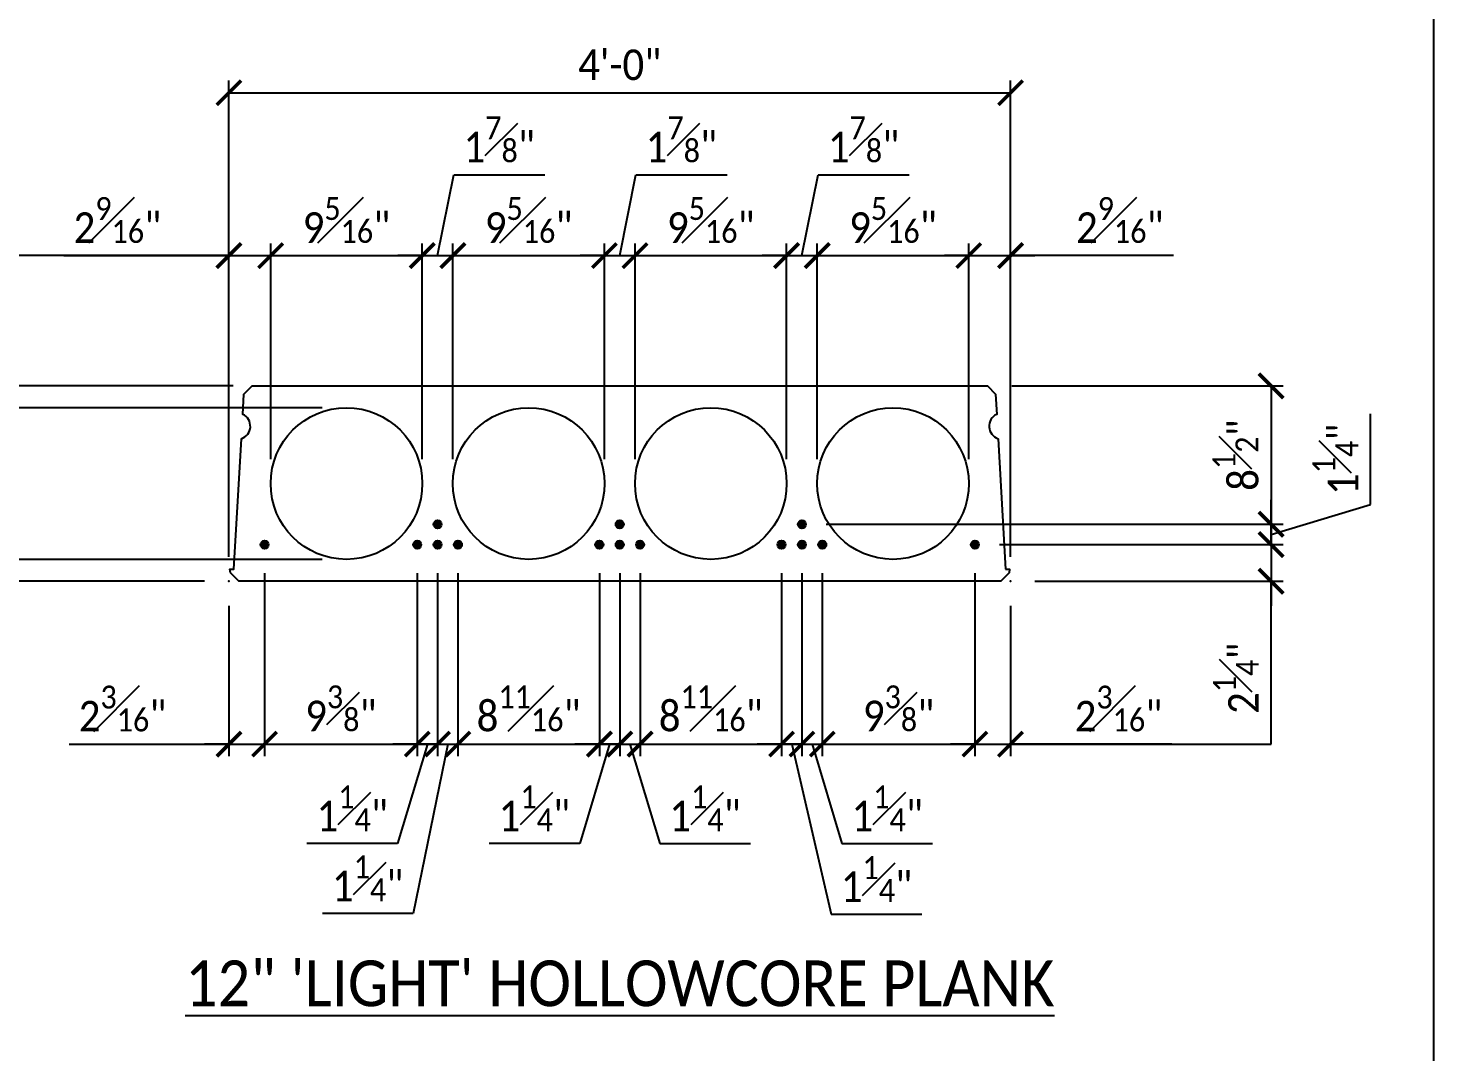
# Model space of a CAD drawing. Header units: inches. Extents: x -4800 to 29350, y 0 to 14051.
# Drawn here: x -3072.3 to -2985.9, y 3143 to 3205.9 of the extents above; entities that cross this region are included whole.
import ezdxf

# ---------------------------------------------------------------- set-up
doc = ezdxf.new("R2010")
doc.units = ezdxf.units.IN
doc.header["$LTSCALE"] = 0.5
doc.header["$MEASUREMENT"] = 0
for name, color, linetype in [('PC PLK - 12L in CONT.', 151, 'Continuous'), ('PC PLK - DIMENSION', 220, 'Continuous'), ('PC PLK - TAG', 3, 'Continuous')]:
    doc.layers.add(name, color=color, linetype=linetype)
doc.layers.add('PC PLK - STRAND', color=7, linetype='Continuous', plot=False)
doc.layers.add('SHT - NO PLOT LINE 2', color=110, linetype='Continuous', plot=False)
doc.layers.get('0').freeze()
doc.styles.add('CMC-NARROW', font='calibril.ttf', dxfattribs={"width": 0.9})
doc.dimstyles.new('CMC-NARROW', dxfattribs={"dimscale": 96, "dimtxt": 0.078125, "dimasz": 0.0625, "dimexe": 0.03125, "dimexo": 0.0625, "dimgap": 0.03125, "dimtad": 1, "dimdec": 4, "dimzin": 3, "dimdsep": 46, "dimlunit": 4, "dimtxsty": 'CMC-NARROW', "dimblk": 'ARCHTICK', "dimcen": 0, "dimclrd": 256, "dimclre": 256, "dimclrt": 256, "dimazin": 1, "dimtfac": 0.75, "dimtdec": 4, "dimtofl": 0, "dimtmove": 1, "dimatfit": 0, "dimfxl": 1, "dimtfillclr": 256, "dimfrac": 1, "dimtzin": 0, "dimlwd": -1, "dimlwe": -1, "dimarcsym": 0})

# ---------------------------------------------------------------- blocks, each defined once
blk = doc.blocks.new('CMC - 12in HOLLOWCORE LIGHT PLAN USE')
at = {"layer": 'PC PLK - STRAND'}
h = blk.add_hatch(color=256, dxfattribs=at)
h.dxf.hatch_style = 1
h.paths.add_polyline_path([(-11.438, 3.5, 1), (-10.938, 3.5, 1)])
h = blk.add_hatch(color=256, dxfattribs=at)
h.dxf.hatch_style = 1
h.paths.add_polyline_path([(-0.25, 3.5, 1), (0.25, 3.5, 1)])
h = blk.add_hatch(color=256, dxfattribs=at)
h.dxf.hatch_style = 1
h.paths.add_polyline_path([(10.937, 3.5, 1), (11.437, 3.5, 1)])
h = blk.add_hatch(color=256, dxfattribs=at)
h.dxf.hatch_style = 1
h.paths.add_polyline_path([(-22.063, 2.25, 1), (-21.563, 2.25, 1)])
h = blk.add_hatch(color=256, dxfattribs=at)
h.dxf.hatch_style = 1
h.paths.add_polyline_path([(-12.688, 2.25, 1), (-12.188, 2.25, 1)])
h = blk.add_hatch(color=256, dxfattribs=at)
h.dxf.hatch_style = 1
h.paths.add_polyline_path([(-11.438, 2.25, 1), (-10.938, 2.25, 1)])
h = blk.add_hatch(color=256, dxfattribs=at)
h.dxf.hatch_style = 1
h.paths.add_polyline_path([(-10.188, 2.25, 1), (-9.688, 2.25, 1)])
h = blk.add_hatch(color=256, dxfattribs=at)
h.dxf.hatch_style = 1
h.paths.add_polyline_path([(-1.5, 2.25, 1), (-1, 2.25, 1)])
h = blk.add_hatch(color=256, dxfattribs=at)
h.dxf.hatch_style = 1
h.paths.add_polyline_path([(-0.25, 2.25, 1), (0.25, 2.25, 1)])
h = blk.add_hatch(color=256, dxfattribs=at)
h.dxf.hatch_style = 1
h.paths.add_polyline_path([(1, 2.25, 1), (1.5, 2.25, 1)])
h = blk.add_hatch(color=256, dxfattribs=at)
h.dxf.hatch_style = 1
h.paths.add_polyline_path([(9.687, 2.25, 1), (10.187, 2.25, 1)])
h = blk.add_hatch(color=256, dxfattribs=at)
h.dxf.hatch_style = 1
h.paths.add_polyline_path([(10.937, 2.25, 1), (11.437, 2.25, 1)])
h = blk.add_hatch(color=256, dxfattribs=at)
h.dxf.hatch_style = 1
h.paths.add_polyline_path([(12.187, 2.25, 1), (12.687, 2.25, 1)])
h = blk.add_hatch(color=256, dxfattribs=at)
h.dxf.hatch_style = 1
h.paths.add_polyline_path([(21.562, 2.25, 1), (22.062, 2.25, 1)])
at = {"layer": 'PC PLK - 12L in CONT.'}
blk.add_lwpolyline([(23.701, 0.748), (23.938, 0.748), (23.91, 0.512), (23.398, 0), (-23.398, 0), (-23.91, 0.512), (-23.938, 0.748), (-23.701, 0.748), (-23.236, 8.756, 0.678962), (-23.149, 10.25), (-23.076, 11.5), (-22.576, 12), (22.576, 12), (23.076, 11.5), (23.149, 10.25, 0.678962), (23.236, 8.756)], format="xyb", close=True, dxfattribs=at)
for centre in [(-16.781, 6), (-5.594, 6), (5.594, 6), (16.781, 6)]:
    blk.add_circle(centre, 4.656, dxfattribs=at)
for p in [(-24, 0), (24, 0)]:
    blk.add_point(p, dxfattribs=at)
at = {"layer": 'PC PLK - STRAND'}
for centre in [(-11.188, 3.5), (0, 3.5), (11.187, 3.5), (-21.813, 2.25), (-12.438, 2.25), (-11.188, 2.25), (-9.938, 2.25), (-1.25, 2.25), (0, 2.25), (1.25, 2.25), (9.937, 2.25), (11.187, 2.25), (12.437, 2.25), (21.812, 2.25)]:
    blk.add_circle(centre, 0.25, dxfattribs=at)
blk = doc.blocks.new('_ArchTick')
at = {"color": 0, "linetype": 'ByBlock', "const_width": 0.15}
blk.add_lwpolyline([(-0.5, -0.5), (0.5, 0.5)], dxfattribs=at)
blk = doc.blocks.new('*D114')
at = {"layer": 'Defpoints', "color": 0, "transparency": 16777216}
for p in [(-3011.942, 3201.926), (-3011.942, 3175.926), (-3059.942, 3171.926)]:
    blk.add_point(p, dxfattribs=at)
at = {"layer": 'PC PLK - DIMENSION', "transparency": 16777216}
for p, q in [((-3059.942, 3173.426), (-3059.942, 3202.676)), ((-3011.942, 3177.426), (-3011.942, 3202.676)), ((-3059.942, 3201.926), (-3011.942, 3201.926))]:
    blk.add_line(p, q, dxfattribs=at)
at = {"layer": 'PC PLK - DIMENSION', "transparency": 16777216, "xscale": 1.5, "yscale": 1.5, "zscale": 1.5, "rotation": 180}
blk.add_blockref('_ArchTick', (-3059.942, 3201.926), dxfattribs=at)
at = {"layer": 'PC PLK - DIMENSION', "transparency": 16777216, "xscale": 1.5, "yscale": 1.5, "zscale": 1.5}
blk.add_blockref('_ArchTick', (-3011.942, 3201.926), dxfattribs=at)
at = {"layer": 'PC PLK - DIMENSION', "transparency": 16777216, "insert": (-3035.942, 3203.634), "char_height": 1.875, "attachment_point": 5, "style": 'CMC-NARROW'}
blk.add_mtext('4\'-0"', dxfattribs=at)
blk = doc.blocks.new('*D115')
at = {"layer": 'Defpoints', "color": 0, "transparency": 16777216}
for p in [(-3057.38, 3191.926), (-3057.38, 3177.926), (-3059.942, 3171.926)]:
    blk.add_point(p, dxfattribs=at)
at = {"layer": 'PC PLK - DIMENSION', "transparency": 16777216}
for p, q in [((-3059.942, 3173.426), (-3059.942, 3192.676)), ((-3057.38, 3179.426), (-3057.38, 3192.676)), ((-3070.091, 3191.926), (-3059.942, 3191.926)), ((-3059.942, 3191.926), (-3061.442, 3191.926)), ((-3059.942, 3191.926), (-3057.38, 3191.926)), ((-3057.38, 3191.926), (-3055.88, 3191.926))]:
    blk.add_line(p, q, dxfattribs=at)
at = {"layer": 'PC PLK - DIMENSION', "transparency": 16777216, "xscale": 1.5, "yscale": 1.5, "zscale": 1.5}
blk.add_blockref('_ArchTick', (-3059.942, 3191.926), dxfattribs=at)
at = {"layer": 'PC PLK - DIMENSION', "transparency": 16777216, "xscale": 1.5, "yscale": 1.5, "zscale": 1.5, "rotation": 180}
blk.add_blockref('_ArchTick', (-3057.38, 3191.926), dxfattribs=at)
at = {"layer": 'PC PLK - DIMENSION', "transparency": 16777216, "insert": (-3066.791, 3194.112), "char_height": 1.875, "attachment_point": 5, "style": 'CMC-NARROW'}
blk.add_mtext('2{\\H0.75x;\\S9#16;}"', dxfattribs=at)
blk = doc.blocks.new('*D116')
at = {"layer": 'Defpoints', "color": 0, "transparency": 16777216}
for p in [(-3075.942, 3173.27), (-3052.724, 3173.27), (-3059.942, 3171.926)]:
    blk.add_point(p, dxfattribs=at)
at = {"layer": 'PC PLK - DIMENSION', "transparency": 16777216}
for p, q in [((-3075.942, 3173.27), (-3075.942, 3174.77)), ((-3054.224, 3173.27), (-3076.692, 3173.27)), ((-3075.942, 3171.926), (-3075.942, 3173.27)), ((-3061.442, 3171.926), (-3076.692, 3171.926)), ((-3075.942, 3171.926), (-3075.942, 3170.426)), ((-3075.942, 3163.184), (-3075.942, 3171.926))]:
    blk.add_line(p, q, dxfattribs=at)
at = {"layer": 'PC PLK - DIMENSION', "transparency": 16777216, "xscale": 1.5, "yscale": 1.5, "zscale": 1.5}
for p, rotation in [((-3075.942, 3173.27), 270), ((-3075.942, 3171.926), 90)]:
    blk.add_blockref('_ArchTick', p, dxfattribs=dict(at, rotation=rotation))
at = {"layer": 'PC PLK - DIMENSION', "transparency": 16777216, "insert": (-3078.129, 3165.961), "char_height": 1.875, "attachment_point": 5, "rotation": 90, "style": 'CMC-NARROW'}
blk.add_mtext('1{\\H0.75x;\\S3#8;}"', dxfattribs=at)
blk = doc.blocks.new('*D117')
at = {"layer": 'Defpoints', "color": 0, "transparency": 16777216}
for p in [(-3075.942, 3182.583), (-3052.724, 3182.583), (-3052.724, 3173.27)]:
    blk.add_point(p, dxfattribs=at)
at = {"layer": 'PC PLK - DIMENSION', "transparency": 16777216}
for p, q in [((-3054.224, 3182.583), (-3076.692, 3182.583)), ((-3075.942, 3173.27), (-3075.942, 3182.583)), ((-3054.224, 3173.27), (-3076.692, 3173.27))]:
    blk.add_line(p, q, dxfattribs=at)
at = {"layer": 'PC PLK - DIMENSION', "transparency": 16777216, "xscale": 1.5, "yscale": 1.5, "zscale": 1.5}
for p, rotation in [((-3075.942, 3182.583), 90), ((-3075.942, 3173.27), 270)]:
    blk.add_blockref('_ArchTick', p, dxfattribs=dict(at, rotation=rotation))
at = {"layer": 'PC PLK - DIMENSION', "transparency": 16777216, "insert": (-3078.131, 3177.926), "char_height": 1.875, "attachment_point": 5, "rotation": 90, "style": 'CMC-NARROW'}
blk.add_mtext('9{\\H0.75x;\\S5#16;}"', dxfattribs=at)
blk = doc.blocks.new('*D118')
at = {"layer": 'Defpoints', "color": 0, "transparency": 16777216}
for p in [(-3075.942, 3183.926), (-3058.192, 3183.926), (-3052.724, 3182.583)]:
    blk.add_point(p, dxfattribs=at)
at = {"layer": 'PC PLK - DIMENSION', "transparency": 16777216}
for p, q in [((-3075.942, 3183.926), (-3075.942, 3185.426)), ((-3059.692, 3183.926), (-3076.692, 3183.926)), ((-3054.224, 3182.583), (-3076.692, 3182.583)), ((-3075.942, 3182.583), (-3075.942, 3181.083))]:
    blk.add_line(p, q, dxfattribs=at)
at = {"layer": 'PC PLK - DIMENSION', "transparency": 16777216, "xscale": 1.5, "yscale": 1.5, "zscale": 1.5}
for p, rotation in [((-3075.942, 3183.926), 270), ((-3075.942, 3182.583), 90)]:
    blk.add_blockref('_ArchTick', p, dxfattribs=dict(at, rotation=rotation))
at = {"layer": 'PC PLK - DIMENSION', "transparency": 16777216, "insert": (-3078.129, 3189.521), "char_height": 1.875, "attachment_point": 5, "rotation": 90, "style": 'CMC-NARROW'}
blk.add_mtext('1{\\H0.75x;\\S3#8;}"', dxfattribs=at)
blk = doc.blocks.new('*D119')
at = {"layer": 'Defpoints', "color": 0, "transparency": 16777216}
for p in [(-3048.067, 3191.926), (-3057.38, 3177.926), (-3048.067, 3177.926)]:
    blk.add_point(p, dxfattribs=at)
at = {"layer": 'PC PLK - DIMENSION', "transparency": 16777216}
for p, q in [((-3057.38, 3179.426), (-3057.38, 3192.676)), ((-3048.067, 3179.426), (-3048.067, 3192.676)), ((-3057.38, 3191.926), (-3048.067, 3191.926))]:
    blk.add_line(p, q, dxfattribs=at)
at = {"layer": 'PC PLK - DIMENSION', "transparency": 16777216, "xscale": 1.5, "yscale": 1.5, "zscale": 1.5, "rotation": 180}
blk.add_blockref('_ArchTick', (-3057.38, 3191.926), dxfattribs=at)
at = {"layer": 'PC PLK - DIMENSION', "transparency": 16777216, "xscale": 1.5, "yscale": 1.5, "zscale": 1.5}
blk.add_blockref('_ArchTick', (-3048.067, 3191.926), dxfattribs=at)
at = {"layer": 'PC PLK - DIMENSION', "transparency": 16777216, "insert": (-3052.724, 3194.115), "char_height": 1.875, "attachment_point": 5, "style": 'CMC-NARROW'}
blk.add_mtext('9{\\H0.75x;\\S5#16;}"', dxfattribs=at)
blk = doc.blocks.new('*D120')
at = {"layer": 'Defpoints', "color": 0, "transparency": 16777216}
for p in [(-3046.192, 3191.926), (-3048.067, 3177.926), (-3046.192, 3177.926)]:
    blk.add_point(p, dxfattribs=at)
at = {"layer": 'PC PLK - DIMENSION', "transparency": 16777216}
for p, q in [((-3047.13, 3191.926), (-3046.141, 3196.895)), ((-3046.141, 3196.895), (-3040.543, 3196.895)), ((-3048.067, 3179.426), (-3048.067, 3192.676)), ((-3046.192, 3179.426), (-3046.192, 3192.676)), ((-3048.067, 3191.926), (-3049.567, 3191.926)), ((-3048.067, 3191.926), (-3046.192, 3191.926)), ((-3046.192, 3191.926), (-3044.692, 3191.926))]:
    blk.add_line(p, q, dxfattribs=at)
at = {"layer": 'PC PLK - DIMENSION', "transparency": 16777216, "xscale": 1.5, "yscale": 1.5, "zscale": 1.5}
blk.add_blockref('_ArchTick', (-3048.067, 3191.926), dxfattribs=at)
at = {"layer": 'PC PLK - DIMENSION', "transparency": 16777216, "xscale": 1.5, "yscale": 1.5, "zscale": 1.5, "rotation": 180}
blk.add_blockref('_ArchTick', (-3046.192, 3191.926), dxfattribs=at)
at = {"layer": 'PC PLK - DIMENSION', "transparency": 16777216, "insert": (-3043.342, 3199.066), "char_height": 1.875, "attachment_point": 5, "style": 'CMC-NARROW'}
blk.add_mtext('1{\\H0.75x;\\S7#8;}"', dxfattribs=at)
blk = doc.blocks.new('*D121')
at = {"layer": 'Defpoints', "color": 0, "transparency": 16777216}
for p in [(-3036.88, 3191.926), (-3046.192, 3177.926), (-3036.88, 3177.926)]:
    blk.add_point(p, dxfattribs=at)
at = {"layer": 'PC PLK - DIMENSION', "transparency": 16777216}
for p, q in [((-3046.192, 3179.426), (-3046.192, 3192.676)), ((-3036.88, 3179.426), (-3036.88, 3192.676)), ((-3046.192, 3191.926), (-3036.88, 3191.926))]:
    blk.add_line(p, q, dxfattribs=at)
at = {"layer": 'PC PLK - DIMENSION', "transparency": 16777216, "xscale": 1.5, "yscale": 1.5, "zscale": 1.5, "rotation": 180}
blk.add_blockref('_ArchTick', (-3046.192, 3191.926), dxfattribs=at)
at = {"layer": 'PC PLK - DIMENSION', "transparency": 16777216, "xscale": 1.5, "yscale": 1.5, "zscale": 1.5}
blk.add_blockref('_ArchTick', (-3036.88, 3191.926), dxfattribs=at)
at = {"layer": 'PC PLK - DIMENSION', "transparency": 16777216, "insert": (-3041.536, 3194.115), "char_height": 1.875, "attachment_point": 5, "style": 'CMC-NARROW'}
blk.add_mtext('9{\\H0.75x;\\S5#16;}"', dxfattribs=at)
blk = doc.blocks.new('*D122')
at = {"layer": 'Defpoints', "color": 0, "transparency": 16777216}
for p in [(-3035.005, 3191.926), (-3036.88, 3177.926), (-3035.005, 3177.926)]:
    blk.add_point(p, dxfattribs=at)
at = {"layer": 'PC PLK - DIMENSION', "transparency": 16777216}
for p, q in [((-3035.942, 3191.926), (-3034.954, 3196.895)), ((-3034.954, 3196.895), (-3029.355, 3196.895)), ((-3036.88, 3179.426), (-3036.88, 3192.676)), ((-3035.005, 3179.426), (-3035.005, 3192.676)), ((-3036.88, 3191.926), (-3038.38, 3191.926)), ((-3036.88, 3191.926), (-3035.005, 3191.926)), ((-3035.005, 3191.926), (-3033.505, 3191.926))]:
    blk.add_line(p, q, dxfattribs=at)
at = {"layer": 'PC PLK - DIMENSION', "transparency": 16777216, "xscale": 1.5, "yscale": 1.5, "zscale": 1.5}
blk.add_blockref('_ArchTick', (-3036.88, 3191.926), dxfattribs=at)
at = {"layer": 'PC PLK - DIMENSION', "transparency": 16777216, "xscale": 1.5, "yscale": 1.5, "zscale": 1.5, "rotation": 180}
blk.add_blockref('_ArchTick', (-3035.005, 3191.926), dxfattribs=at)
at = {"layer": 'PC PLK - DIMENSION', "transparency": 16777216, "insert": (-3032.154, 3199.066), "char_height": 1.875, "attachment_point": 5, "style": 'CMC-NARROW'}
blk.add_mtext('1{\\H0.75x;\\S7#8;}"', dxfattribs=at)
blk = doc.blocks.new('*D123')
at = {"layer": 'Defpoints', "color": 0, "transparency": 16777216}
for p in [(-3025.692, 3191.926), (-3035.005, 3177.926), (-3025.692, 3177.926)]:
    blk.add_point(p, dxfattribs=at)
at = {"layer": 'PC PLK - DIMENSION', "transparency": 16777216}
for p, q in [((-3035.005, 3179.426), (-3035.005, 3192.676)), ((-3025.692, 3179.426), (-3025.692, 3192.676)), ((-3035.005, 3191.926), (-3025.692, 3191.926))]:
    blk.add_line(p, q, dxfattribs=at)
at = {"layer": 'PC PLK - DIMENSION', "transparency": 16777216, "xscale": 1.5, "yscale": 1.5, "zscale": 1.5, "rotation": 180}
blk.add_blockref('_ArchTick', (-3035.005, 3191.926), dxfattribs=at)
at = {"layer": 'PC PLK - DIMENSION', "transparency": 16777216, "xscale": 1.5, "yscale": 1.5, "zscale": 1.5}
blk.add_blockref('_ArchTick', (-3025.692, 3191.926), dxfattribs=at)
at = {"layer": 'PC PLK - DIMENSION', "transparency": 16777216, "insert": (-3030.349, 3194.115), "char_height": 1.875, "attachment_point": 5, "style": 'CMC-NARROW'}
blk.add_mtext('9{\\H0.75x;\\S5#16;}"', dxfattribs=at)
blk = doc.blocks.new('*D124')
at = {"layer": 'Defpoints', "color": 0, "transparency": 16777216}
for p in [(-3023.817, 3191.926), (-3025.692, 3177.926), (-3023.817, 3177.926)]:
    blk.add_point(p, dxfattribs=at)
at = {"layer": 'PC PLK - DIMENSION', "transparency": 16777216}
for p, q in [((-3024.755, 3191.926), (-3023.766, 3196.895)), ((-3023.766, 3196.895), (-3018.168, 3196.895)), ((-3025.692, 3179.426), (-3025.692, 3192.676)), ((-3023.817, 3179.426), (-3023.817, 3192.676)), ((-3025.692, 3191.926), (-3027.192, 3191.926)), ((-3025.692, 3191.926), (-3023.817, 3191.926)), ((-3023.817, 3191.926), (-3022.317, 3191.926))]:
    blk.add_line(p, q, dxfattribs=at)
at = {"layer": 'PC PLK - DIMENSION', "transparency": 16777216, "xscale": 1.5, "yscale": 1.5, "zscale": 1.5}
blk.add_blockref('_ArchTick', (-3025.692, 3191.926), dxfattribs=at)
at = {"layer": 'PC PLK - DIMENSION', "transparency": 16777216, "xscale": 1.5, "yscale": 1.5, "zscale": 1.5, "rotation": 180}
blk.add_blockref('_ArchTick', (-3023.817, 3191.926), dxfattribs=at)
at = {"layer": 'PC PLK - DIMENSION', "transparency": 16777216, "insert": (-3020.967, 3199.066), "char_height": 1.875, "attachment_point": 5, "style": 'CMC-NARROW'}
blk.add_mtext('1{\\H0.75x;\\S7#8;}"', dxfattribs=at)
blk = doc.blocks.new('*D125')
at = {"layer": 'Defpoints', "color": 0, "transparency": 16777216}
for p in [(-3014.505, 3191.926), (-3023.817, 3177.926), (-3014.505, 3177.926)]:
    blk.add_point(p, dxfattribs=at)
at = {"layer": 'PC PLK - DIMENSION', "transparency": 16777216}
for p, q in [((-3023.817, 3179.426), (-3023.817, 3192.676)), ((-3014.505, 3179.426), (-3014.505, 3192.676)), ((-3023.817, 3191.926), (-3014.505, 3191.926))]:
    blk.add_line(p, q, dxfattribs=at)
at = {"layer": 'PC PLK - DIMENSION', "transparency": 16777216, "xscale": 1.5, "yscale": 1.5, "zscale": 1.5, "rotation": 180}
blk.add_blockref('_ArchTick', (-3023.817, 3191.926), dxfattribs=at)
at = {"layer": 'PC PLK - DIMENSION', "transparency": 16777216, "xscale": 1.5, "yscale": 1.5, "zscale": 1.5}
blk.add_blockref('_ArchTick', (-3014.505, 3191.926), dxfattribs=at)
at = {"layer": 'PC PLK - DIMENSION', "transparency": 16777216, "insert": (-3019.161, 3194.115), "char_height": 1.875, "attachment_point": 5, "style": 'CMC-NARROW'}
blk.add_mtext('9{\\H0.75x;\\S5#16;}"', dxfattribs=at)
blk = doc.blocks.new('*D126')
at = {"layer": 'Defpoints', "color": 0, "transparency": 16777216}
for p in [(-3011.942, 3191.926), (-3014.505, 3177.926), (-3011.942, 3171.926)]:
    blk.add_point(p, dxfattribs=at)
at = {"layer": 'PC PLK - DIMENSION', "transparency": 16777216}
for p, q in [((-3014.505, 3179.426), (-3014.505, 3192.676)), ((-3011.942, 3173.426), (-3011.942, 3192.676)), ((-3014.505, 3191.926), (-3016.005, 3191.926)), ((-3014.505, 3191.926), (-3011.942, 3191.926)), ((-3011.942, 3191.926), (-3010.442, 3191.926)), ((-3001.93, 3191.926), (-3011.942, 3191.926))]:
    blk.add_line(p, q, dxfattribs=at)
at = {"layer": 'PC PLK - DIMENSION', "transparency": 16777216, "xscale": 1.5, "yscale": 1.5, "zscale": 1.5}
blk.add_blockref('_ArchTick', (-3014.505, 3191.926), dxfattribs=at)
at = {"layer": 'PC PLK - DIMENSION', "transparency": 16777216, "xscale": 1.5, "yscale": 1.5, "zscale": 1.5, "rotation": 180}
blk.add_blockref('_ArchTick', (-3011.942, 3191.926), dxfattribs=at)
at = {"layer": 'PC PLK - DIMENSION', "transparency": 16777216, "insert": (-3005.23, 3194.112), "char_height": 1.875, "attachment_point": 5, "style": 'CMC-NARROW'}
blk.add_mtext('2{\\H0.75x;\\S9#16;}"', dxfattribs=at)
blk = doc.blocks.new('*D127')
at = {"layer": 'Defpoints', "color": 0, "transparency": 16777216}
for p in [(-3057.755, 3173.926), (-3059.942, 3171.926), (-3057.755, 3161.926)]:
    blk.add_point(p, dxfattribs=at)
at = {"layer": 'PC PLK - DIMENSION', "transparency": 16777216}
for p, q in [((-3057.755, 3172.426), (-3057.755, 3161.176)), ((-3059.942, 3170.426), (-3059.942, 3161.176)), ((-3069.75, 3161.926), (-3059.942, 3161.926)), ((-3059.942, 3161.926), (-3061.442, 3161.926)), ((-3059.942, 3161.926), (-3057.755, 3161.926)), ((-3057.755, 3161.926), (-3056.255, 3161.926))]:
    blk.add_line(p, q, dxfattribs=at)
at = {"layer": 'PC PLK - DIMENSION', "transparency": 16777216, "xscale": 1.5, "yscale": 1.5, "zscale": 1.5}
blk.add_blockref('_ArchTick', (-3059.942, 3161.926), dxfattribs=at)
at = {"layer": 'PC PLK - DIMENSION', "transparency": 16777216, "xscale": 1.5, "yscale": 1.5, "zscale": 1.5, "rotation": 180}
blk.add_blockref('_ArchTick', (-3057.755, 3161.926), dxfattribs=at)
at = {"layer": 'PC PLK - DIMENSION', "transparency": 16777216, "insert": (-3066.474, 3164.112), "char_height": 1.875, "attachment_point": 5, "style": 'CMC-NARROW'}
blk.add_mtext('2{\\H0.75x;\\S3#16;}"', dxfattribs=at)
blk = doc.blocks.new('*D128')
at = {"layer": 'Defpoints', "color": 0, "transparency": 16777216}
for p in [(-3057.755, 3173.926), (-3048.38, 3173.926), (-3048.38, 3161.926)]:
    blk.add_point(p, dxfattribs=at)
at = {"layer": 'PC PLK - DIMENSION', "transparency": 16777216}
for p, q in [((-3057.755, 3172.426), (-3057.755, 3161.176)), ((-3048.38, 3172.426), (-3048.38, 3161.176)), ((-3057.755, 3161.926), (-3048.38, 3161.926))]:
    blk.add_line(p, q, dxfattribs=at)
at = {"layer": 'PC PLK - DIMENSION', "transparency": 16777216, "xscale": 1.5, "yscale": 1.5, "zscale": 1.5, "rotation": 180}
blk.add_blockref('_ArchTick', (-3057.755, 3161.926), dxfattribs=at)
at = {"layer": 'PC PLK - DIMENSION', "transparency": 16777216, "xscale": 1.5, "yscale": 1.5, "zscale": 1.5}
blk.add_blockref('_ArchTick', (-3048.38, 3161.926), dxfattribs=at)
at = {"layer": 'PC PLK - DIMENSION', "transparency": 16777216, "insert": (-3053.067, 3164.125), "char_height": 1.875, "attachment_point": 5, "style": 'CMC-NARROW'}
blk.add_mtext('9{\\H0.75x;\\S3#8;}"', dxfattribs=at)
blk = doc.blocks.new('*D129')
at = {"layer": 'Defpoints', "color": 0, "transparency": 16777216}
for p in [(-3048.38, 3173.926), (-3047.13, 3173.926), (-3047.13, 3161.926)]:
    blk.add_point(p, dxfattribs=at)
at = {"layer": 'PC PLK - DIMENSION', "transparency": 16777216}
for p, q in [((-3048.38, 3172.426), (-3048.38, 3161.176)), ((-3047.13, 3172.426), (-3047.13, 3161.176)), ((-3048.38, 3161.926), (-3049.88, 3161.926)), ((-3047.755, 3161.926), (-3049.586, 3155.82)), ((-3048.38, 3161.926), (-3047.13, 3161.926)), ((-3047.13, 3161.926), (-3045.63, 3161.926)), ((-3049.586, 3155.82), (-3055.153, 3155.82))]:
    blk.add_line(p, q, dxfattribs=at)
at = {"layer": 'PC PLK - DIMENSION', "transparency": 16777216, "xscale": 1.5, "yscale": 1.5, "zscale": 1.5}
blk.add_blockref('_ArchTick', (-3048.38, 3161.926), dxfattribs=at)
at = {"layer": 'PC PLK - DIMENSION', "transparency": 16777216, "xscale": 1.5, "yscale": 1.5, "zscale": 1.5, "rotation": 180}
blk.add_blockref('_ArchTick', (-3047.13, 3161.926), dxfattribs=at)
at = {"layer": 'PC PLK - DIMENSION', "transparency": 16777216, "insert": (-3052.37, 3157.98), "char_height": 1.875, "attachment_point": 5, "style": 'CMC-NARROW'}
blk.add_mtext('1{\\H0.75x;\\S1#4;}"', dxfattribs=at)
blk = doc.blocks.new('*D130')
at = {"layer": 'Defpoints', "color": 0, "transparency": 16777216}
for p in [(-3047.13, 3173.926), (-3045.88, 3173.926), (-3045.88, 3161.926)]:
    blk.add_point(p, dxfattribs=at)
at = {"layer": 'PC PLK - DIMENSION', "transparency": 16777216}
for p, q in [((-3047.13, 3172.426), (-3047.13, 3161.176)), ((-3045.88, 3172.426), (-3045.88, 3161.176)), ((-3046.505, 3161.926), (-3048.639, 3151.524)), ((-3047.13, 3161.926), (-3048.63, 3161.926)), ((-3047.13, 3161.926), (-3045.88, 3161.926)), ((-3045.88, 3161.926), (-3044.38, 3161.926)), ((-3048.639, 3151.524), (-3054.206, 3151.524))]:
    blk.add_line(p, q, dxfattribs=at)
at = {"layer": 'PC PLK - DIMENSION', "transparency": 16777216, "xscale": 1.5, "yscale": 1.5, "zscale": 1.5}
blk.add_blockref('_ArchTick', (-3047.13, 3161.926), dxfattribs=at)
at = {"layer": 'PC PLK - DIMENSION', "transparency": 16777216, "xscale": 1.5, "yscale": 1.5, "zscale": 1.5, "rotation": 180}
blk.add_blockref('_ArchTick', (-3045.88, 3161.926), dxfattribs=at)
at = {"layer": 'PC PLK - DIMENSION', "transparency": 16777216, "insert": (-3051.423, 3153.684), "char_height": 1.875, "attachment_point": 5, "style": 'CMC-NARROW'}
blk.add_mtext('1{\\H0.75x;\\S1#4;}"', dxfattribs=at)
blk = doc.blocks.new('*D131')
at = {"layer": 'Defpoints', "color": 0, "transparency": 16777216}
for p in [(-3045.88, 3173.926), (-3037.192, 3173.926), (-3037.192, 3161.926)]:
    blk.add_point(p, dxfattribs=at)
at = {"layer": 'PC PLK - DIMENSION', "transparency": 16777216}
for p, q in [((-3045.88, 3172.426), (-3045.88, 3161.176)), ((-3037.192, 3172.426), (-3037.192, 3161.176)), ((-3045.88, 3161.926), (-3037.192, 3161.926))]:
    blk.add_line(p, q, dxfattribs=at)
at = {"layer": 'PC PLK - DIMENSION', "transparency": 16777216, "xscale": 1.5, "yscale": 1.5, "zscale": 1.5, "rotation": 180}
blk.add_blockref('_ArchTick', (-3045.88, 3161.926), dxfattribs=at)
at = {"layer": 'PC PLK - DIMENSION', "transparency": 16777216, "xscale": 1.5, "yscale": 1.5, "zscale": 1.5}
blk.add_blockref('_ArchTick', (-3037.192, 3161.926), dxfattribs=at)
at = {"layer": 'PC PLK - DIMENSION', "transparency": 16777216, "insert": (-3041.536, 3164.11), "char_height": 1.875, "attachment_point": 5, "style": 'CMC-NARROW'}
blk.add_mtext('8{\\H0.75x;\\S11#16;}"', dxfattribs=at)
blk = doc.blocks.new('*D133')
at = {"layer": 'Defpoints', "color": 0, "transparency": 16777216}
for p in [(-3037.192, 3173.926), (-3035.942, 3173.926), (-3035.942, 3161.926)]:
    blk.add_point(p, dxfattribs=at)
at = {"layer": 'PC PLK - DIMENSION', "transparency": 16777216}
for p, q in [((-3037.192, 3172.426), (-3037.192, 3161.176)), ((-3035.942, 3172.426), (-3035.942, 3161.176)), ((-3037.192, 3161.926), (-3038.692, 3161.926)), ((-3036.567, 3161.926), (-3038.399, 3155.82)), ((-3037.192, 3161.926), (-3035.942, 3161.926)), ((-3035.942, 3161.926), (-3034.442, 3161.926)), ((-3038.399, 3155.82), (-3043.966, 3155.82))]:
    blk.add_line(p, q, dxfattribs=at)
at = {"layer": 'PC PLK - DIMENSION', "transparency": 16777216, "xscale": 1.5, "yscale": 1.5, "zscale": 1.5}
blk.add_blockref('_ArchTick', (-3037.192, 3161.926), dxfattribs=at)
at = {"layer": 'PC PLK - DIMENSION', "transparency": 16777216, "xscale": 1.5, "yscale": 1.5, "zscale": 1.5, "rotation": 180}
blk.add_blockref('_ArchTick', (-3035.942, 3161.926), dxfattribs=at)
at = {"layer": 'PC PLK - DIMENSION', "transparency": 16777216, "insert": (-3041.182, 3157.98), "char_height": 1.875, "attachment_point": 5, "style": 'CMC-NARROW'}
blk.add_mtext('1{\\H0.75x;\\S1#4;}"', dxfattribs=at)
blk = doc.blocks.new('*D134')
at = {"layer": 'Defpoints', "color": 0, "transparency": 16777216}
for p in [(-3035.942, 3173.926), (-3034.692, 3173.926), (-3034.692, 3161.926)]:
    blk.add_point(p, dxfattribs=at)
at = {"layer": 'PC PLK - DIMENSION', "transparency": 16777216}
for p, q in [((-3035.942, 3172.426), (-3035.942, 3161.176)), ((-3034.692, 3172.426), (-3034.692, 3161.176)), ((-3035.942, 3161.926), (-3037.442, 3161.926)), ((-3035.942, 3161.926), (-3034.692, 3161.926)), ((-3035.317, 3161.926), (-3033.485, 3155.82)), ((-3034.692, 3161.926), (-3033.192, 3161.926)), ((-3033.485, 3155.82), (-3027.918, 3155.82))]:
    blk.add_line(p, q, dxfattribs=at)
at = {"layer": 'PC PLK - DIMENSION', "transparency": 16777216, "xscale": 1.5, "yscale": 1.5, "zscale": 1.5}
blk.add_blockref('_ArchTick', (-3035.942, 3161.926), dxfattribs=at)
at = {"layer": 'PC PLK - DIMENSION', "transparency": 16777216, "xscale": 1.5, "yscale": 1.5, "zscale": 1.5, "rotation": 180}
blk.add_blockref('_ArchTick', (-3034.692, 3161.926), dxfattribs=at)
at = {"layer": 'PC PLK - DIMENSION', "transparency": 16777216, "insert": (-3030.702, 3157.98), "char_height": 1.875, "attachment_point": 5, "style": 'CMC-NARROW'}
blk.add_mtext('1{\\H0.75x;\\S1#4;}"', dxfattribs=at)
blk = doc.blocks.new('*D132')
at = {"layer": 'Defpoints', "color": 0, "transparency": 16777216}
for p in [(-3034.692, 3173.926), (-3026.005, 3173.926), (-3026.005, 3161.926)]:
    blk.add_point(p, dxfattribs=at)
at = {"layer": 'PC PLK - DIMENSION', "transparency": 16777216}
for p, q in [((-3034.692, 3172.426), (-3034.692, 3161.176)), ((-3026.005, 3172.426), (-3026.005, 3161.176)), ((-3034.692, 3161.926), (-3026.005, 3161.926))]:
    blk.add_line(p, q, dxfattribs=at)
at = {"layer": 'PC PLK - DIMENSION', "transparency": 16777216, "xscale": 1.5, "yscale": 1.5, "zscale": 1.5, "rotation": 180}
blk.add_blockref('_ArchTick', (-3034.692, 3161.926), dxfattribs=at)
at = {"layer": 'PC PLK - DIMENSION', "transparency": 16777216, "xscale": 1.5, "yscale": 1.5, "zscale": 1.5}
blk.add_blockref('_ArchTick', (-3026.005, 3161.926), dxfattribs=at)
at = {"layer": 'PC PLK - DIMENSION', "transparency": 16777216, "insert": (-3030.349, 3164.11), "char_height": 1.875, "attachment_point": 5, "style": 'CMC-NARROW'}
blk.add_mtext('8{\\H0.75x;\\S11#16;}"', dxfattribs=at)
blk = doc.blocks.new('*D136')
at = {"layer": 'Defpoints', "color": 0, "transparency": 16777216}
for p in [(-3026.005, 3173.926), (-3024.755, 3173.926), (-3024.755, 3161.926)]:
    blk.add_point(p, dxfattribs=at)
at = {"layer": 'PC PLK - DIMENSION', "transparency": 16777216}
for p, q in [((-3026.005, 3172.426), (-3026.005, 3161.176)), ((-3024.755, 3172.426), (-3024.755, 3161.176)), ((-3026.005, 3161.926), (-3027.505, 3161.926)), ((-3026.005, 3161.926), (-3024.755, 3161.926)), ((-3025.38, 3161.926), (-3022.957, 3151.478)), ((-3024.755, 3161.926), (-3023.255, 3161.926)), ((-3022.957, 3151.478), (-3017.39, 3151.478))]:
    blk.add_line(p, q, dxfattribs=at)
at = {"layer": 'PC PLK - DIMENSION', "transparency": 16777216, "xscale": 1.5, "yscale": 1.5, "zscale": 1.5}
blk.add_blockref('_ArchTick', (-3026.005, 3161.926), dxfattribs=at)
at = {"layer": 'PC PLK - DIMENSION', "transparency": 16777216, "xscale": 1.5, "yscale": 1.5, "zscale": 1.5, "rotation": 180}
blk.add_blockref('_ArchTick', (-3024.755, 3161.926), dxfattribs=at)
at = {"layer": 'PC PLK - DIMENSION', "transparency": 16777216, "insert": (-3020.173, 3153.638), "char_height": 1.875, "attachment_point": 5, "style": 'CMC-NARROW'}
blk.add_mtext('1{\\H0.75x;\\S1#4;}"', dxfattribs=at)
blk = doc.blocks.new('*D137')
at = {"layer": 'Defpoints', "color": 0, "transparency": 16777216}
for p in [(-3024.755, 3173.926), (-3023.505, 3173.926), (-3023.505, 3161.926)]:
    blk.add_point(p, dxfattribs=at)
at = {"layer": 'PC PLK - DIMENSION', "transparency": 16777216}
for p, q in [((-3024.755, 3172.426), (-3024.755, 3161.176)), ((-3023.505, 3172.426), (-3023.505, 3161.176)), ((-3024.755, 3161.926), (-3026.255, 3161.926)), ((-3024.755, 3161.926), (-3023.505, 3161.926)), ((-3024.13, 3161.926), (-3022.298, 3155.82)), ((-3023.505, 3161.926), (-3022.005, 3161.926)), ((-3022.298, 3155.82), (-3016.731, 3155.82))]:
    blk.add_line(p, q, dxfattribs=at)
at = {"layer": 'PC PLK - DIMENSION', "transparency": 16777216, "xscale": 1.5, "yscale": 1.5, "zscale": 1.5}
blk.add_blockref('_ArchTick', (-3024.755, 3161.926), dxfattribs=at)
at = {"layer": 'PC PLK - DIMENSION', "transparency": 16777216, "xscale": 1.5, "yscale": 1.5, "zscale": 1.5, "rotation": 180}
blk.add_blockref('_ArchTick', (-3023.505, 3161.926), dxfattribs=at)
at = {"layer": 'PC PLK - DIMENSION', "transparency": 16777216, "insert": (-3019.514, 3157.98), "char_height": 1.875, "attachment_point": 5, "style": 'CMC-NARROW'}
blk.add_mtext('1{\\H0.75x;\\S1#4;}"', dxfattribs=at)
blk = doc.blocks.new('*D135')
at = {"layer": 'Defpoints', "color": 0, "transparency": 16777216}
for p in [(-3023.505, 3173.926), (-3014.13, 3173.926), (-3014.13, 3161.926)]:
    blk.add_point(p, dxfattribs=at)
at = {"layer": 'PC PLK - DIMENSION', "transparency": 16777216}
for p, q in [((-3023.505, 3172.426), (-3023.505, 3161.176)), ((-3014.13, 3172.426), (-3014.13, 3161.176)), ((-3023.505, 3161.926), (-3014.13, 3161.926))]:
    blk.add_line(p, q, dxfattribs=at)
at = {"layer": 'PC PLK - DIMENSION', "transparency": 16777216, "xscale": 1.5, "yscale": 1.5, "zscale": 1.5, "rotation": 180}
blk.add_blockref('_ArchTick', (-3023.505, 3161.926), dxfattribs=at)
at = {"layer": 'PC PLK - DIMENSION', "transparency": 16777216, "xscale": 1.5, "yscale": 1.5, "zscale": 1.5}
blk.add_blockref('_ArchTick', (-3014.13, 3161.926), dxfattribs=at)
at = {"layer": 'PC PLK - DIMENSION', "transparency": 16777216, "insert": (-3018.817, 3164.125), "char_height": 1.875, "attachment_point": 5, "style": 'CMC-NARROW'}
blk.add_mtext('9{\\H0.75x;\\S3#8;}"', dxfattribs=at)
blk = doc.blocks.new('*D138')
at = {"layer": 'Defpoints', "color": 0, "transparency": 16777216}
for p in [(-3014.13, 3173.926), (-3011.942, 3171.926), (-3011.942, 3161.926)]:
    blk.add_point(p, dxfattribs=at)
at = {"layer": 'PC PLK - DIMENSION', "transparency": 16777216}
for p, q in [((-3014.13, 3172.426), (-3014.13, 3161.176)), ((-3011.942, 3170.426), (-3011.942, 3161.176)), ((-3014.13, 3161.926), (-3015.63, 3161.926)), ((-3014.13, 3161.926), (-3011.942, 3161.926)), ((-3011.942, 3161.926), (-3010.442, 3161.926)), ((-3002.034, 3161.926), (-3011.942, 3161.926))]:
    blk.add_line(p, q, dxfattribs=at)
at = {"layer": 'PC PLK - DIMENSION', "transparency": 16777216, "xscale": 1.5, "yscale": 1.5, "zscale": 1.5}
blk.add_blockref('_ArchTick', (-3014.13, 3161.926), dxfattribs=at)
at = {"layer": 'PC PLK - DIMENSION', "transparency": 16777216, "xscale": 1.5, "yscale": 1.5, "zscale": 1.5, "rotation": 180}
blk.add_blockref('_ArchTick', (-3011.942, 3161.926), dxfattribs=at)
at = {"layer": 'PC PLK - DIMENSION', "transparency": 16777216, "insert": (-3005.31, 3164.112), "char_height": 1.875, "attachment_point": 5, "style": 'CMC-NARROW'}
blk.add_mtext('2{\\H0.75x;\\S3#16;}"', dxfattribs=at)
blk = doc.blocks.new('*D139')
at = {"layer": 'Defpoints', "color": 0, "transparency": 16777216}
for p in [(-3013.366, 3183.926), (-3024.755, 3175.426), (-2995.942, 3175.426)]:
    blk.add_point(p, dxfattribs=at)
at = {"layer": 'PC PLK - DIMENSION', "transparency": 16777216}
for p, q in [((-3011.866, 3183.926), (-2995.192, 3183.926)), ((-2995.942, 3183.926), (-2995.942, 3175.426)), ((-3023.255, 3175.426), (-2995.192, 3175.426))]:
    blk.add_line(p, q, dxfattribs=at)
at = {"layer": 'PC PLK - DIMENSION', "transparency": 16777216, "xscale": 1.5, "yscale": 1.5, "zscale": 1.5}
for p, rotation in [((-2995.942, 3183.926), 90), ((-2995.942, 3175.426), 270)]:
    blk.add_blockref('_ArchTick', p, dxfattribs=dict(at, rotation=rotation))
at = {"layer": 'PC PLK - DIMENSION', "transparency": 16777216, "insert": (-2998.118, 3179.676), "char_height": 1.875, "attachment_point": 5, "rotation": 90, "style": 'CMC-NARROW'}
blk.add_mtext('8{\\H0.75x;\\S1#2;}"', dxfattribs=at)
blk = doc.blocks.new('*D140')
at = {"layer": 'Defpoints', "color": 0, "transparency": 16777216}
for p in [(-3024.755, 3175.426), (-3014.13, 3174.176), (-2995.942, 3174.176)]:
    blk.add_point(p, dxfattribs=at)
at = {"layer": 'PC PLK - DIMENSION', "transparency": 16777216}
for p, q in [((-2989.836, 3176.633), (-2989.836, 3182.2)), ((-2995.942, 3175.426), (-2995.942, 3176.926)), ((-2995.942, 3174.801), (-2989.836, 3176.633)), ((-3023.255, 3175.426), (-2995.192, 3175.426)), ((-2995.942, 3175.426), (-2995.942, 3174.176)), ((-3012.63, 3174.176), (-2995.192, 3174.176)), ((-2995.942, 3174.176), (-2995.942, 3172.676))]:
    blk.add_line(p, q, dxfattribs=at)
at = {"layer": 'PC PLK - DIMENSION', "transparency": 16777216, "xscale": 1.5, "yscale": 1.5, "zscale": 1.5}
for p, rotation in [((-2995.942, 3175.426), 270), ((-2995.942, 3174.176), 90)]:
    blk.add_blockref('_ArchTick', p, dxfattribs=dict(at, rotation=rotation))
at = {"layer": 'PC PLK - DIMENSION', "transparency": 16777216, "insert": (-2991.996, 3179.417), "char_height": 1.875, "attachment_point": 5, "rotation": 90, "style": 'CMC-NARROW'}
blk.add_mtext('1{\\H0.75x;\\S1#4;}"', dxfattribs=at)
blk = doc.blocks.new('*D141')
at = {"layer": 'Defpoints', "color": 0, "transparency": 16777216}
for p in [(-3014.13, 3174.176), (-3011.942, 3171.926), (-2995.942, 3171.926)]:
    blk.add_point(p, dxfattribs=at)
at = {"layer": 'PC PLK - DIMENSION', "transparency": 16777216}
for p, q in [((-2995.942, 3174.176), (-2995.942, 3175.676)), ((-3012.63, 3174.176), (-2995.192, 3174.176)), ((-2995.942, 3174.176), (-2995.942, 3171.926)), ((-3010.442, 3171.926), (-2995.192, 3171.926)), ((-2995.942, 3171.926), (-2995.942, 3170.426)), ((-2995.942, 3163.15), (-2995.942, 3171.926))]:
    blk.add_line(p, q, dxfattribs=at)
at = {"layer": 'PC PLK - DIMENSION', "transparency": 16777216, "xscale": 1.5, "yscale": 1.5, "zscale": 1.5}
for p, rotation in [((-2995.942, 3174.176), 270), ((-2995.942, 3171.926), 90)]:
    blk.add_blockref('_ArchTick', p, dxfattribs=dict(at, rotation=rotation))
at = {"layer": 'PC PLK - DIMENSION', "transparency": 16777216, "insert": (-2998.103, 3165.973), "char_height": 1.875, "attachment_point": 5, "rotation": 90, "style": 'CMC-NARROW'}
blk.add_mtext('2{\\H0.75x;\\S1#4;}"', dxfattribs=at)

msp = doc.modelspace()

# ---------------------------------------------------------------- linework, layer by layer
at = {"layer": 'PC PLK - DIMENSION'}
for p, q in [((-3059.94242, 3191.92645), (-3075.94242, 3191.92645)), ((-2995.94242, 3161.92645), (-2995.94242, 3171.92645)), ((-3011.94242, 3161.92645), (-2995.94242, 3161.92645))]:
    msp.add_line(p, q, dxfattribs=at)
at = {"layer": 'SHT - NO PLOT LINE 2'}
msp.add_lwpolyline([(-3085.94242, 3136.92645), (-2985.94242, 3136.92645), (-2985.94242, 3206.92645), (-3085.94242, 3206.92645)], close=True, dxfattribs=at)

# ---------------------------------------------------------------- block references
at = {"layer": 'PC PLK - 12L in CONT.'}
msp.add_blockref('CMC - 12in HOLLOWCORE LIGHT PLAN USE', (-3035.94242, 3171.92645), dxfattribs=at)

# ---------------------------------------------------------------- texts
at = {"layer": 'PC PLK - TAG', "insert": (-3035.94242, 3147.22069), "char_height": 2.8125, "attachment_point": 5, "style": 'CMC-NARROW'}
msp.add_mtext('{\\L12" \'LIGHT\' HOLLOWCORE PLANK}', dxfattribs=at)

# ---------------------------------------------------------------- dimensions: what is measured, and where the dimension line sits
at = {"layer": 'PC PLK - DIMENSION'}
for base, p1, p2, picture, middle in [((-3011.94242, 3201.92645), (-3059.94242, 3171.92645), (-3011.94242, 3175.92645), '*D114', (-3035.94242, 3203.63415)), ((-3048.06742, 3191.92645), (-3057.37992, 3177.92645), (-3048.06742, 3177.92645), '*D119', (-3052.72367, 3194.11498)), ((-3036.87992, 3191.92645), (-3046.19242, 3177.92645), (-3036.87992, 3177.92645), '*D121', (-3041.53617, 3194.11498)), ((-3025.69242, 3191.92645), (-3035.00492, 3177.92645), (-3025.69242, 3177.92645), '*D123', (-3030.34867, 3194.11498)), ((-3014.50492, 3191.92645), (-3023.81742, 3177.92645), (-3014.50492, 3177.92645), '*D125', (-3019.16117, 3194.11498)), ((-3048.37992, 3161.92645), (-3057.75492, 3173.92645), (-3048.37992, 3173.92645), '*D128', (-3053.06742, 3164.12525)), ((-3037.19242, 3161.92645), (-3045.87992, 3173.92645), (-3037.19242, 3173.92645), '*D131', (-3041.53617, 3164.11011)), ((-3034.69242, 3161.92645), (-3035.94242, 3173.92645), (-3034.69242, 3173.92645), '*D134', (-3032.7354, 3157.9803)), ((-3026.00492, 3161.92645), (-3034.69242, 3173.92645), (-3026.00492, 3173.92645), '*D132', (-3030.34867, 3164.11011)), ((-3023.50492, 3161.92645), (-3024.75492, 3173.92645), (-3023.50492, 3173.92645), '*D137', (-3021.5479, 3157.9803)), ((-3014.12992, 3161.92645), (-3023.50492, 3173.92645), (-3014.12992, 3173.92645), '*D135', (-3018.81742, 3164.12525))]:
    dim = msp.add_linear_dim(base=base, p1=p1, p2=p2, dimstyle='CMC-NARROW', override={"dimscale": 24}, dxfattribs=at)
    dim.commit()
    dim.dimension.update_dxf_attribs({"geometry": picture, "text_midpoint": middle})
for base, p1, p2, picture, middle in [((-3046.19242, 3191.92645), (-3048.06742, 3177.92645), (-3046.19242, 3177.92645), '*D120', (-3045.39101, 3196.89476)), ((-3035.00492, 3191.92645), (-3036.87992, 3177.92645), (-3035.00492, 3177.92645), '*D122', (-3034.20351, 3196.89476)), ((-3023.81742, 3191.92645), (-3025.69242, 3177.92645), (-3023.81742, 3177.92645), '*D124', (-3023.01601, 3196.89476)), ((-3057.37992, 3191.92645), (-3059.94242, 3171.92645), (-3057.37992, 3177.92645), '*D115', (-3066.79056, 3191.92645)), ((-3011.94242, 3191.92645), (-3014.50492, 3177.92645), (-3011.94242, 3171.92645), '*D126', (-3005.23001, 3192.68818)), ((-3057.75492, 3161.92645), (-3059.94242, 3171.92645), (-3057.75492, 3173.92645), '*D127', (-3066.47364, 3162.20448)), ((-3047.12992, 3161.92645), (-3048.37992, 3173.92645), (-3047.12992, 3173.92645), '*D129', (-3050.33602, 3155.81972)), ((-3045.87992, 3161.92645), (-3047.12992, 3173.92645), (-3045.87992, 3173.92645), '*D130', (-3049.38909, 3151.52384)), ((-3035.94242, 3161.92645), (-3037.19242, 3173.92645), (-3035.94242, 3173.92645), '*D133', (-3039.14852, 3155.81972)), ((-3024.75492, 3161.92645), (-3026.00492, 3173.92645), (-3024.75492, 3173.92645), '*D136', (-3022.20674, 3151.47781)), ((-3011.94242, 3161.92645), (-3014.12992, 3173.92645), (-3011.94242, 3171.92645), '*D138', (-3005.31042, 3163.05188))]:
    dim = msp.add_linear_dim(base=base, p1=p1, p2=p2, dimstyle='CMC-NARROW', override={"dimscale": 24}, dxfattribs=at)
    dim.commit()
    dim.dimension.update_dxf_attribs({"geometry": picture, "text_midpoint": middle, "dimtype": 160})
for base, p1, p2, picture, middle in [((-3075.9424239957, 3183.9264535656), (-3052.7236739958, 3182.5827035656), (-3058.1924249958, 3183.9264535656), '*D118', (-3075.9424239957, 3189.5213520532)), ((-2995.94242, 3171.92645), (-3014.12992, 3174.17645), (-3011.94242, 3171.92645), '*D141', (-2996.37879, 3165.97346)), ((-3075.9424239957, 3173.2702035656), (-3059.9424239958, 3171.9264535656), (-3052.7236739958, 3173.2702035656), '*D116', (-3076.3419825453, 3165.9605834823))]:
    dim = msp.add_linear_dim(base=base, p1=p1, p2=p2, angle=90, dimstyle='CMC-NARROW', override={"dimscale": 24}, dxfattribs=at)
    dim.commit()
    dim.dimension.update_dxf_attribs({"geometry": picture, "text_midpoint": middle, "dimtype": 160})
for base, p1, p2, picture, middle in [((-2995.94242, 3175.42645), (-3013.36614, 3183.92645), (-3024.75492, 3175.42645), '*D139', (-2998.11796, 3179.67645)), ((-3075.94242, 3182.5827), (-3052.72367, 3173.2702), (-3052.72367, 3182.5827), '*D117', (-3078.13095, 3177.92645)), ((-2995.94242, 3174.17645), (-3024.75492, 3175.42645), (-3014.12992, 3174.17645), '*D140', (-2991.99627, 3177.38347))]:
    dim = msp.add_linear_dim(base=base, p1=p1, p2=p2, angle=90, dimstyle='CMC-NARROW', override={"dimscale": 24}, dxfattribs=at)
    dim.commit()
    dim.dimension.update_dxf_attribs({"geometry": picture, "text_midpoint": middle})

doc.saveas('drawing.dxf')
